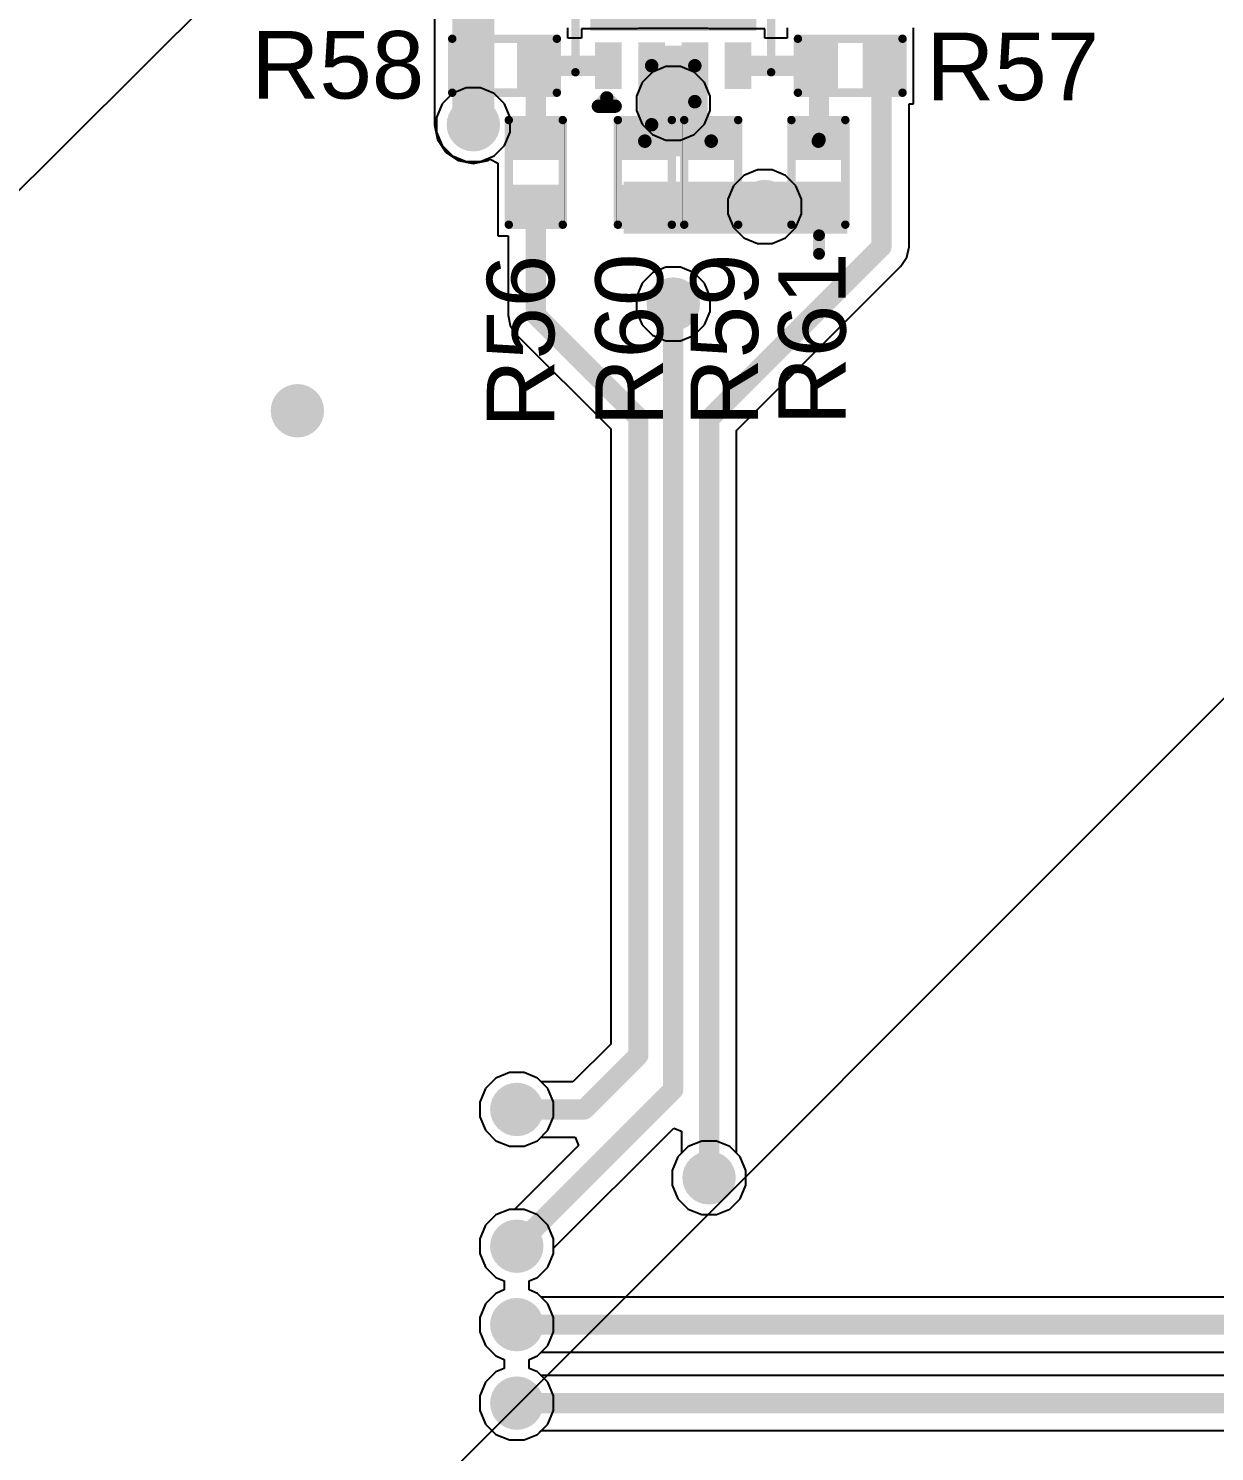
# Model space of a CAD drawing. Header units: millimetres. Extents: x 0 to 5423, y 0 to 5425.
# Drawn here: x 103.62 to 121.48, y 113.32 to 134.73 of the extents above; entities that cross this region are included whole.
import ezdxf

# ---------------------------------------------------------------- set-up
doc = ezdxf.new("R2010")
doc.units = ezdxf.units.MM
for name, color, linetype in [('BottomLayer', 5, 'Continuous'), ('BottomSolder', 6, 'Continuous'), ('TopLayer', 1, 'Continuous'), ('TopOverlay', 2, 'Continuous'), ('TopPaste', 8, 'Continuous'), ('TopSolder', 216, 'Continuous'), ('ViaHoleLayer', 16, 'Continuous')]:
    doc.layers.add(name, color=color, linetype=linetype)
doc.styles.add('Arial', font='', dxfattribs={"height": 0.2})
doc.styles.get('Arial').set_extended_font_data('Arial')

# ---------------------------------------------------------------- blocks, each defined once
blk = doc.blocks.new('SON_8_EP_3_3__134')
at = {"layer": 'TopLayer'}
for points in [[(-1.1, 1.125), (-1.1, 0.825), (-1.7, 0.825), (-1.7, 1.125)], [(0.825, 1.2), (0.825, -1.2), (-0.825, -1.2), (-0.825, 1.2)], [(1.1, 0.825), (1.1, 1.125), (1.7, 1.125), (1.7, 0.825)], [(-1.1, 0.475), (-1.1, 0.175), (-1.7, 0.175), (-1.7, 0.475)], [(1.1, 0.175), (1.1, 0.475), (1.7, 0.475), (1.7, 0.175)], [(-1.1, -0.175), (-1.1, -0.475), (-1.7, -0.475), (-1.7, -0.175)], [(1.1, -0.475), (1.1, -0.175), (1.7, -0.175), (1.7, -0.475)], [(-1.1, -0.825), (-1.1, -1.125), (-1.7, -1.125), (-1.7, -0.825)], [(1.1, -1.125), (1.1, -0.825), (1.7, -0.825), (1.7, -1.125)]]:
    blk.add_hatch(color=1, dxfattribs=at).paths.add_polyline_path(points)
at = {"layer": 'TopPaste'}
for points in [[(-1.1, 1.125), (-1.1, 0.825), (-1.7, 0.825), (-1.7, 1.125)], [(0.825, 1.2), (0.825, -1.2), (-0.825, -1.2), (-0.825, 1.2)], [(1.1, 0.825), (1.1, 1.125), (1.7, 1.125), (1.7, 0.825)], [(-1.1, 0.475), (-1.1, 0.175), (-1.7, 0.175), (-1.7, 0.475)], [(1.1, 0.175), (1.1, 0.475), (1.7, 0.475), (1.7, 0.175)], [(-1.1, -0.175), (-1.1, -0.475), (-1.7, -0.475), (-1.7, -0.175)], [(1.1, -0.475), (1.1, -0.175), (1.7, -0.175), (1.7, -0.475)], [(-1.1, -0.825), (-1.1, -1.125), (-1.7, -1.125), (-1.7, -0.825)], [(1.1, -1.125), (1.1, -0.825), (1.7, -0.825), (1.7, -1.125)]]:
    blk.add_hatch(color=8, dxfattribs=at).paths.add_polyline_path(points)
at = {"layer": 'TopSolder'}
for points in [[(-1.049, 1.176), (-1.049, 0.775), (-1.751, 0.775), (-1.751, 1.176)], [(0.876, 1.251), (0.876, -1.251), (-0.876, -1.251), (-0.876, 1.251)], [(1.049, 0.775), (1.049, 1.176), (1.751, 1.176), (1.751, 0.775)], [(-1.049, 0.526), (-1.049, 0.124), (-1.751, 0.124), (-1.751, 0.526)], [(1.049, 0.124), (1.049, 0.526), (1.751, 0.526), (1.751, 0.124)], [(-1.049, -0.124), (-1.049, -0.526), (-1.751, -0.526), (-1.751, -0.124)], [(1.049, -0.526), (1.049, -0.124), (1.751, -0.124), (1.751, -0.526)], [(-1.049, -0.775), (-1.049, -1.176), (-1.751, -1.176), (-1.751, -0.775)], [(1.049, -1.176), (1.049, -0.775), (1.751, -0.775), (1.751, -1.176)]]:
    blk.add_hatch(color=216, dxfattribs=at).paths.add_polyline_path(points)
at = {"layer": 'TopOverlay'}
for points, const_width in [([(-1.499, 1.473), (1.473, 1.473)], 0.127), ([(-2.01, 1.128), (-1.883, 1.001)], 0.2), ([(-2.01, 1.128), (-2.01, 0.874)], 0.2), ([(-1.883, 1.001), (-2.01, 0.874)], 0.2), ([(-1.499, -1.473), (1.473, -1.473)], 0.127)]:
    blk.add_lwpolyline(points, dxfattribs=dict(at, const_width=const_width))
for points, const_width in [([(-1.53, 1.473, 1), (-1.467, 1.473, 1)], 0.0635), ([(1.441, 1.473, 1), (1.505, 1.473, 1)], 0.0635), ([(-2.06, 1.128, 1), (-1.96, 1.128, 1)], 0.1), ([(-2.06, 1.128, 1), (-1.96, 1.128, 1)], 0.1), ([(-1.933, 1.001, 1), (-1.833, 1.001, 1)], 0.1), ([(-1.933, 1.001, 1), (-1.833, 1.001, 1)], 0.1), ([(-2.06, 0.874, 1), (-1.96, 0.874, 1)], 0.1), ([(-2.06, 0.874, 1), (-1.96, 0.874, 1)], 0.1), ([(-1.53, -1.473, 1), (-1.467, -1.473, 1)], 0.0635), ([(1.441, -1.473, 1), (1.505, -1.473, 1)], 0.0635)]:
    blk.add_lwpolyline(points, format="xyb", close=True, dxfattribs=dict(at, const_width=const_width))
blk = doc.blocks.new('P____PAK_SO_8_138')
at = {"layer": 'TopSolder'}
blk.add_line((2.629, -2.439), (-5398.322, -5376.643), dxfattribs=at)
blk = doc.blocks.new('R___0402_243')
at = {"layer": 'TopLayer'}
for points in [[(-0.699, -0.318), (-0.699, 0.317), (-0.241, 0.317), (-0.241, -0.318)], [(0.241, -0.318), (0.241, 0.317), (0.699, 0.317), (0.699, -0.318)]]:
    blk.add_hatch(color=1, dxfattribs=at).paths.add_polyline_path(points)
at = {"layer": 'TopPaste'}
for points in [[(-0.699, -0.318), (-0.699, 0.317), (-0.241, 0.317), (-0.241, -0.318)], [(0.241, -0.318), (0.241, 0.317), (0.699, 0.317), (0.699, -0.318)]]:
    blk.add_hatch(color=8, dxfattribs=at).paths.add_polyline_path(points)
at = {"layer": 'TopSolder'}
for points in [[(-0.754, -0.373), (-0.754, 0.373), (-0.186, 0.373), (-0.186, -0.373)], [(0.186, -0.373), (0.186, 0.373), (0.754, 0.373), (0.754, -0.373)]]:
    blk.add_hatch(color=216, dxfattribs=at).paths.add_polyline_path(points)
at = {"layer": 'TopOverlay'}
for points, const_width in [([(0.787, 0.406), (-0.787, 0.406)], 0.127), ([(-0.787, -0.406), (-0.787, 0.406)], 0.127), ([(0.787, -0.406), (0.787, 0.406)], 0.127), ([(0.787, -0.406), (-0.787, -0.406)], 0.127), ([(0.813, -0.432), (-0.813, -0.432)], 0.00323)]:
    blk.add_lwpolyline(points, dxfattribs=dict(at, const_width=const_width))
for points, const_width in [([(-0.819, 0.406, 1), (-0.756, 0.406, 1)], 0.0635), ([(-0.819, 0.406, 1), (-0.756, 0.406, 1)], 0.0635), ([(0.756, 0.406, 1), (0.819, 0.406, 1)], 0.0635), ([(0.756, 0.406, 1), (0.819, 0.406, 1)], 0.0635), ([(-0.819, -0.406, 1), (-0.756, -0.406, 1)], 0.0635), ([(-0.819, -0.406, 1), (-0.756, -0.406, 1)], 0.0635), ([(0.756, -0.406, 1), (0.819, -0.406, 1)], 0.0635), ([(0.756, -0.406, 1), (0.819, -0.406, 1)], 0.0635), ([(-0.814, -0.432, 1), (-0.812, -0.432, 1)], 0.00161), ([(0.812, -0.432, 1), (0.814, -0.432, 1)], 0.00161)]:
    blk.add_lwpolyline(points, format="xyb", close=True, dxfattribs=dict(at, const_width=const_width))
blk = doc.blocks.new('R___0402_244')
at = {"layer": 'TopLayer'}
for points in [[(-0.699, -0.318), (-0.699, 0.317), (-0.241, 0.317), (-0.241, -0.318)], [(0.241, -0.318), (0.241, 0.317), (0.699, 0.317), (0.699, -0.318)]]:
    blk.add_hatch(color=1, dxfattribs=at).paths.add_polyline_path(points)
at = {"layer": 'TopPaste'}
for points in [[(-0.699, -0.318), (-0.699, 0.317), (-0.241, 0.317), (-0.241, -0.318)], [(0.241, -0.318), (0.241, 0.317), (0.699, 0.317), (0.699, -0.318)]]:
    blk.add_hatch(color=8, dxfattribs=at).paths.add_polyline_path(points)
at = {"layer": 'TopSolder'}
for points in [[(-0.754, -0.373), (-0.754, 0.373), (-0.186, 0.373), (-0.186, -0.373)], [(0.186, -0.373), (0.186, 0.373), (0.754, 0.373), (0.754, -0.373)]]:
    blk.add_hatch(color=216, dxfattribs=at).paths.add_polyline_path(points)
at = {"layer": 'TopOverlay'}
for points, const_width in [([(0.787, 0.406), (-0.787, 0.406)], 0.127), ([(-0.787, -0.406), (-0.787, 0.406)], 0.127), ([(0.787, -0.406), (0.787, 0.406)], 0.127), ([(0.787, -0.406), (-0.787, -0.406)], 0.127), ([(0.813, -0.432), (-0.813, -0.432)], 0.00323)]:
    blk.add_lwpolyline(points, dxfattribs=dict(at, const_width=const_width))
for points, const_width in [([(-0.819, 0.406, 1), (-0.756, 0.406, 1)], 0.0635), ([(-0.819, 0.406, 1), (-0.756, 0.406, 1)], 0.0635), ([(0.756, 0.406, 1), (0.819, 0.406, 1)], 0.0635), ([(0.756, 0.406, 1), (0.819, 0.406, 1)], 0.0635), ([(-0.819, -0.406, 1), (-0.756, -0.406, 1)], 0.0635), ([(-0.819, -0.406, 1), (-0.756, -0.406, 1)], 0.0635), ([(0.756, -0.406, 1), (0.819, -0.406, 1)], 0.0635), ([(0.756, -0.406, 1), (0.819, -0.406, 1)], 0.0635), ([(-0.814, -0.432, 1), (-0.812, -0.432, 1)], 0.00161), ([(0.812, -0.432, 1), (0.814, -0.432, 1)], 0.00161)]:
    blk.add_lwpolyline(points, format="xyb", close=True, dxfattribs=dict(at, const_width=const_width))
blk = doc.blocks.new('R___0402_245')
at = {"layer": 'TopLayer'}
for points in [[(-0.699, -0.318), (-0.699, 0.317), (-0.241, 0.317), (-0.241, -0.318)], [(0.241, -0.318), (0.241, 0.317), (0.699, 0.317), (0.699, -0.318)]]:
    blk.add_hatch(color=1, dxfattribs=at).paths.add_polyline_path(points)
at = {"layer": 'TopPaste'}
for points in [[(-0.699, -0.318), (-0.699, 0.317), (-0.241, 0.317), (-0.241, -0.318)], [(0.241, -0.318), (0.241, 0.317), (0.699, 0.317), (0.699, -0.318)]]:
    blk.add_hatch(color=8, dxfattribs=at).paths.add_polyline_path(points)
at = {"layer": 'TopSolder'}
for points in [[(-0.754, -0.373), (-0.754, 0.373), (-0.186, 0.373), (-0.186, -0.373)], [(0.186, -0.373), (0.186, 0.373), (0.754, 0.373), (0.754, -0.373)]]:
    blk.add_hatch(color=216, dxfattribs=at).paths.add_polyline_path(points)
at = {"layer": 'TopOverlay'}
for points, const_width in [([(0.787, 0.406), (-0.787, 0.406)], 0.127), ([(-0.787, -0.406), (-0.787, 0.406)], 0.127), ([(0.787, -0.406), (0.787, 0.406)], 0.127), ([(0.787, -0.406), (-0.787, -0.406)], 0.127), ([(0.813, -0.432), (-0.813, -0.432)], 0.00323)]:
    blk.add_lwpolyline(points, dxfattribs=dict(at, const_width=const_width))
for points, const_width in [([(-0.819, 0.406, 1), (-0.756, 0.406, 1)], 0.0635), ([(-0.819, 0.406, 1), (-0.756, 0.406, 1)], 0.0635), ([(0.756, 0.406, 1), (0.819, 0.406, 1)], 0.0635), ([(0.756, 0.406, 1), (0.819, 0.406, 1)], 0.0635), ([(-0.819, -0.406, 1), (-0.756, -0.406, 1)], 0.0635), ([(-0.819, -0.406, 1), (-0.756, -0.406, 1)], 0.0635), ([(0.756, -0.406, 1), (0.819, -0.406, 1)], 0.0635), ([(0.756, -0.406, 1), (0.819, -0.406, 1)], 0.0635), ([(-0.814, -0.432, 1), (-0.812, -0.432, 1)], 0.00161), ([(0.812, -0.432, 1), (0.814, -0.432, 1)], 0.00161)]:
    blk.add_lwpolyline(points, format="xyb", close=True, dxfattribs=dict(at, const_width=const_width))
blk = doc.blocks.new('R___0402_246')
at = {"layer": 'TopLayer'}
for points in [[(-0.699, -0.318), (-0.699, 0.318), (-0.241, 0.318), (-0.241, -0.318)], [(0.241, -0.318), (0.241, 0.318), (0.699, 0.318), (0.699, -0.318)]]:
    blk.add_hatch(color=1, dxfattribs=at).paths.add_polyline_path(points)
at = {"layer": 'TopPaste'}
for points in [[(-0.699, -0.318), (-0.699, 0.318), (-0.241, 0.318), (-0.241, -0.318)], [(0.241, -0.318), (0.241, 0.318), (0.699, 0.318), (0.699, -0.318)]]:
    blk.add_hatch(color=8, dxfattribs=at).paths.add_polyline_path(points)
at = {"layer": 'TopSolder'}
for points in [[(-0.754, -0.373), (-0.754, 0.373), (-0.186, 0.373), (-0.186, -0.373)], [(0.186, -0.373), (0.186, 0.373), (0.754, 0.373), (0.754, -0.373)]]:
    blk.add_hatch(color=216, dxfattribs=at).paths.add_polyline_path(points)
at = {"layer": 'TopOverlay'}
for points, const_width in [([(0.787, 0.406), (-0.787, 0.406)], 0.127), ([(-0.787, 0.406), (-0.787, -0.406)], 0.127), ([(0.787, 0.406), (0.787, -0.406)], 0.127), ([(0.787, -0.406), (-0.787, -0.406)], 0.127), ([(0.813, -0.432), (-0.813, -0.432)], 0.00323)]:
    blk.add_lwpolyline(points, dxfattribs=dict(at, const_width=const_width))
for points, const_width in [([(-0.819, 0.406, 1), (-0.756, 0.406, 1)], 0.0635), ([(-0.819, 0.406, 1), (-0.756, 0.406, 1)], 0.0635), ([(0.756, 0.406, 1), (0.819, 0.406, 1)], 0.0635), ([(0.756, 0.406, 1), (0.819, 0.406, 1)], 0.0635), ([(-0.819, -0.406, 1), (-0.756, -0.406, 1)], 0.0635), ([(-0.819, -0.406, 1), (-0.756, -0.406, 1)], 0.0635), ([(0.756, -0.406, 1), (0.819, -0.406, 1)], 0.0635), ([(0.756, -0.406, 1), (0.819, -0.406, 1)], 0.0635), ([(-0.814, -0.432, 1), (-0.812, -0.432, 1)], 0.00161), ([(0.812, -0.432, 1), (0.814, -0.432, 1)], 0.00161)]:
    blk.add_lwpolyline(points, format="xyb", close=True, dxfattribs=dict(at, const_width=const_width))
blk = doc.blocks.new('R___0402_247')
at = {"layer": 'TopLayer'}
for points in [[(-0.699, -0.318), (-0.699, 0.318), (-0.241, 0.318), (-0.241, -0.318)], [(0.241, -0.318), (0.241, 0.318), (0.699, 0.318), (0.699, -0.318)]]:
    blk.add_hatch(color=1, dxfattribs=at).paths.add_polyline_path(points)
at = {"layer": 'TopPaste'}
for points in [[(-0.699, -0.318), (-0.699, 0.318), (-0.241, 0.318), (-0.241, -0.318)], [(0.241, -0.318), (0.241, 0.318), (0.699, 0.318), (0.699, -0.318)]]:
    blk.add_hatch(color=8, dxfattribs=at).paths.add_polyline_path(points)
at = {"layer": 'TopSolder'}
for points in [[(-0.754, -0.373), (-0.754, 0.373), (-0.186, 0.373), (-0.186, -0.373)], [(0.186, -0.373), (0.186, 0.373), (0.754, 0.373), (0.754, -0.373)]]:
    blk.add_hatch(color=216, dxfattribs=at).paths.add_polyline_path(points)
at = {"layer": 'TopOverlay'}
for points, const_width in [([(0.787, 0.406), (-0.787, 0.406)], 0.127), ([(-0.787, 0.406), (-0.787, -0.406)], 0.127), ([(0.787, 0.406), (0.787, -0.406)], 0.127), ([(0.787, -0.406), (-0.787, -0.406)], 0.127), ([(0.813, -0.432), (-0.813, -0.432)], 0.00323)]:
    blk.add_lwpolyline(points, dxfattribs=dict(at, const_width=const_width))
for points, const_width in [([(-0.819, 0.406, 1), (-0.756, 0.406, 1)], 0.0635), ([(-0.819, 0.406, 1), (-0.756, 0.406, 1)], 0.0635), ([(0.756, 0.406, 1), (0.819, 0.406, 1)], 0.0635), ([(0.756, 0.406, 1), (0.819, 0.406, 1)], 0.0635), ([(-0.819, -0.406, 1), (-0.756, -0.406, 1)], 0.0635), ([(-0.819, -0.406, 1), (-0.756, -0.406, 1)], 0.0635), ([(0.756, -0.406, 1), (0.819, -0.406, 1)], 0.0635), ([(0.756, -0.406, 1), (0.819, -0.406, 1)], 0.0635), ([(-0.814, -0.432, 1), (-0.812, -0.432, 1)], 0.00161), ([(0.812, -0.432, 1), (0.814, -0.432, 1)], 0.00161)]:
    blk.add_lwpolyline(points, format="xyb", close=True, dxfattribs=dict(at, const_width=const_width))
blk = doc.blocks.new('R___0402_248')
at = {"layer": 'TopLayer'}
for points in [[(-0.699, -0.318), (-0.699, 0.318), (-0.241, 0.318), (-0.241, -0.318)], [(0.241, -0.318), (0.241, 0.318), (0.699, 0.318), (0.699, -0.318)]]:
    blk.add_hatch(color=1, dxfattribs=at).paths.add_polyline_path(points)
at = {"layer": 'TopPaste'}
for points in [[(-0.699, -0.318), (-0.699, 0.318), (-0.241, 0.318), (-0.241, -0.318)], [(0.241, -0.318), (0.241, 0.318), (0.699, 0.318), (0.699, -0.318)]]:
    blk.add_hatch(color=8, dxfattribs=at).paths.add_polyline_path(points)
at = {"layer": 'TopSolder'}
for points in [[(-0.754, -0.373), (-0.754, 0.373), (-0.186, 0.373), (-0.186, -0.373)], [(0.186, -0.373), (0.186, 0.373), (0.754, 0.373), (0.754, -0.373)]]:
    blk.add_hatch(color=216, dxfattribs=at).paths.add_polyline_path(points)
at = {"layer": 'TopOverlay'}
for points, const_width in [([(-0.787, 0.406), (0.787, 0.406)], 0.127), ([(-0.787, 0.406), (-0.787, -0.406)], 0.127), ([(0.787, 0.406), (0.787, -0.406)], 0.127), ([(-0.787, -0.406), (0.787, -0.406)], 0.127), ([(-0.813, -0.432), (0.813, -0.432)], 0.00323)]:
    blk.add_lwpolyline(points, dxfattribs=dict(at, const_width=const_width))
for points, const_width in [([(-0.819, 0.406, 1), (-0.756, 0.406, 1)], 0.0635), ([(-0.819, 0.406, 1), (-0.756, 0.406, 1)], 0.0635), ([(0.756, 0.406, 1), (0.819, 0.406, 1)], 0.0635), ([(0.756, 0.406, 1), (0.819, 0.406, 1)], 0.0635), ([(-0.819, -0.406, 1), (-0.756, -0.406, 1)], 0.0635), ([(-0.819, -0.406, 1), (-0.756, -0.406, 1)], 0.0635), ([(0.756, -0.406, 1), (0.819, -0.406, 1)], 0.0635), ([(0.756, -0.406, 1), (0.819, -0.406, 1)], 0.0635), ([(-0.814, -0.432, 1), (-0.812, -0.432, 1)], 0.00161), ([(0.812, -0.432, 1), (0.814, -0.432, 1)], 0.00161)]:
    blk.add_lwpolyline(points, format="xyb", close=True, dxfattribs=dict(at, const_width=const_width))

msp = doc.modelspace()

# ---------------------------------------------------------------- hatches: boundary and pattern name
at = {"layer": 'BottomLayer'}
h = msp.add_hatch(color=5, dxfattribs=at)
edge = h.paths.add_edge_path()
edge.add_arc((113.329, 133.608), 0.3, 0, 360)
h = msp.add_hatch(color=5, dxfattribs=at)
edge = h.paths.add_edge_path()
edge.add_arc((110.319, 133.286), 0.3, 0, 360)
h = msp.add_hatch(color=5, dxfattribs=at)
edge = h.paths.add_edge_path()
edge.add_arc((114.706, 132.055), 0.3, 0, 360)
h = msp.add_hatch(color=5, dxfattribs=at)
edge = h.paths.add_edge_path()
edge.add_arc((113.329, 130.587), 0.3, 0, 360)
h = msp.add_hatch(color=5, dxfattribs=at)
edge = h.paths.add_edge_path()
edge.add_arc((107.671, 128.981), 0.3, 0, 360)
h = msp.add_hatch(color=5, dxfattribs=at)
edge = h.paths.add_edge_path()
edge.add_arc((110.973, 118.466), 0.3, 0, 360)
h = msp.add_hatch(color=5, dxfattribs=at)
edge = h.paths.add_edge_path()
edge.add_arc((113.868, 117.437), 0.3, 0, 360)
h = msp.add_hatch(color=5, dxfattribs=at)
edge = h.paths.add_edge_path()
edge.add_arc((110.973, 116.408), 0.3, 0, 360)
h = msp.add_hatch(color=5, dxfattribs=at)
edge = h.paths.add_edge_path()
edge.add_arc((110.973, 115.227), 0.3, 0, 360)
h = msp.add_hatch(color=5, dxfattribs=at)
edge = h.paths.add_edge_path()
edge.add_arc((110.973, 114.046), 0.3, 0, 360)
at = {"layer": 'BottomSolder'}
h = msp.add_hatch(color=6, dxfattribs=at)
edge = h.paths.add_edge_path()
edge.add_arc((113.329, 133.608), 0.402, 0, 360)
h = msp.add_hatch(color=6, dxfattribs=at)
edge = h.paths.add_edge_path()
edge.add_arc((110.319, 133.286), 0.402, 0, 360)
h = msp.add_hatch(color=6, dxfattribs=at)
edge = h.paths.add_edge_path()
edge.add_arc((114.706, 132.055), 0.402, 0, 360)
h = msp.add_hatch(color=6, dxfattribs=at)
edge = h.paths.add_edge_path()
edge.add_arc((113.329, 130.587), 0.402, 0, 360)
h = msp.add_hatch(color=6, dxfattribs=at)
edge = h.paths.add_edge_path()
edge.add_arc((107.671, 128.981), 0.402, 0, 360)
h = msp.add_hatch(color=6, dxfattribs=at)
edge = h.paths.add_edge_path()
edge.add_arc((110.973, 118.466), 0.402, 0, 360)
h = msp.add_hatch(color=6, dxfattribs=at)
edge = h.paths.add_edge_path()
edge.add_arc((113.868, 117.437), 0.402, 0, 360)
h = msp.add_hatch(color=6, dxfattribs=at)
edge = h.paths.add_edge_path()
edge.add_arc((110.973, 116.408), 0.402, 0, 360)
h = msp.add_hatch(color=6, dxfattribs=at)
edge = h.paths.add_edge_path()
edge.add_arc((110.973, 115.227), 0.402, 0, 360)
h = msp.add_hatch(color=6, dxfattribs=at)
edge = h.paths.add_edge_path()
edge.add_arc((110.973, 114.046), 0.402, 0, 360)
at = {"layer": 'TopLayer'}
for points in [[(112.803, 132.81), (113.849, 132.81), (113.849, 134.474), (112.803, 134.474)], [(112.584, 131.648), (115.951, 131.648), (115.951, 132.429), (112.584, 132.429)]]:
    msp.add_hatch(color=1, dxfattribs=at).paths.add_polyline_path(points)
h = msp.add_hatch(color=1, dxfattribs=at)
edge = h.paths.add_edge_path()
edge.add_arc((113.329, 133.608), 0.3, 0, 360)
h = msp.add_hatch(color=1, dxfattribs=at)
edge = h.paths.add_edge_path()
edge.add_arc((110.319, 133.286), 0.3, 0, 360)
h = msp.add_hatch(color=1, dxfattribs=at)
edge = h.paths.add_edge_path()
edge.add_arc((114.706, 132.055), 0.3, 0, 360)
h = msp.add_hatch(color=1, dxfattribs=at)
edge = h.paths.add_edge_path()
edge.add_arc((113.329, 130.587), 0.3, 0, 360)
h = msp.add_hatch(color=1, dxfattribs=at)
edge = h.paths.add_edge_path()
edge.add_arc((107.671, 128.981), 0.3, 0, 360)
h = msp.add_hatch(color=1, dxfattribs=at)
edge = h.paths.add_edge_path()
edge.add_arc((110.973, 118.466), 0.3, 0, 360)
h = msp.add_hatch(color=1, dxfattribs=at)
edge = h.paths.add_edge_path()
edge.add_arc((113.868, 117.437), 0.3, 0, 360)
h = msp.add_hatch(color=1, dxfattribs=at)
edge = h.paths.add_edge_path()
edge.add_arc((110.973, 116.408), 0.3, 0, 360)
h = msp.add_hatch(color=1, dxfattribs=at)
edge = h.paths.add_edge_path()
edge.add_arc((110.973, 115.227), 0.3, 0, 360)
h = msp.add_hatch(color=1, dxfattribs=at)
edge = h.paths.add_edge_path()
edge.add_arc((110.973, 114.046), 0.3, 0, 360)
at = {"layer": 'TopSolder'}
h = msp.add_hatch(color=216, dxfattribs=at)
edge = h.paths.add_edge_path()
edge.add_arc((113.329, 133.608), 0.402, 0, 360)
h = msp.add_hatch(color=216, dxfattribs=at)
edge = h.paths.add_edge_path()
edge.add_arc((110.319, 133.286), 0.402, 0, 360)
h = msp.add_hatch(color=216, dxfattribs=at)
edge = h.paths.add_edge_path()
edge.add_arc((114.706, 132.055), 0.402, 0, 360)
h = msp.add_hatch(color=216, dxfattribs=at)
edge = h.paths.add_edge_path()
edge.add_arc((113.329, 130.587), 0.402, 0, 360)
h = msp.add_hatch(color=216, dxfattribs=at)
edge = h.paths.add_edge_path()
edge.add_arc((107.671, 128.981), 0.402, 0, 360)
h = msp.add_hatch(color=216, dxfattribs=at)
edge = h.paths.add_edge_path()
edge.add_arc((110.973, 118.466), 0.402, 0, 360)
h = msp.add_hatch(color=216, dxfattribs=at)
edge = h.paths.add_edge_path()
edge.add_arc((113.868, 117.437), 0.402, 0, 360)
h = msp.add_hatch(color=216, dxfattribs=at)
edge = h.paths.add_edge_path()
edge.add_arc((110.973, 116.408), 0.402, 0, 360)
h = msp.add_hatch(color=216, dxfattribs=at)
edge = h.paths.add_edge_path()
edge.add_arc((110.973, 115.227), 0.402, 0, 360)
h = msp.add_hatch(color=216, dxfattribs=at)
edge = h.paths.add_edge_path()
edge.add_arc((110.973, 114.046), 0.402, 0, 360)
at = {"layer": 'ViaHoleLayer'}
h = msp.add_hatch(color=16, dxfattribs=at)
edge = h.paths.add_edge_path()
edge.add_arc((113.329, 133.608), 0.15, 0, 360)
h = msp.add_hatch(color=16, dxfattribs=at)
edge = h.paths.add_edge_path()
edge.add_arc((110.319, 133.286), 0.15, 0, 360)
h = msp.add_hatch(color=16, dxfattribs=at)
edge = h.paths.add_edge_path()
edge.add_arc((114.706, 132.055), 0.15, 0, 360)
h = msp.add_hatch(color=16, dxfattribs=at)
edge = h.paths.add_edge_path()
edge.add_arc((113.329, 130.587), 0.15, 0, 360)
h = msp.add_hatch(color=16, dxfattribs=at)
edge = h.paths.add_edge_path()
edge.add_arc((107.671, 128.981), 0.15, 0, 360)
h = msp.add_hatch(color=16, dxfattribs=at)
edge = h.paths.add_edge_path()
edge.add_arc((110.973, 118.466), 0.15, 0, 360)
h = msp.add_hatch(color=16, dxfattribs=at)
edge = h.paths.add_edge_path()
edge.add_arc((113.868, 117.437), 0.15, 0, 360)
h = msp.add_hatch(color=16, dxfattribs=at)
edge = h.paths.add_edge_path()
edge.add_arc((110.973, 116.408), 0.15, 0, 360)
h = msp.add_hatch(color=16, dxfattribs=at)
edge = h.paths.add_edge_path()
edge.add_arc((110.973, 115.227), 0.15, 0, 360)
h = msp.add_hatch(color=16, dxfattribs=at)
edge = h.paths.add_edge_path()
edge.add_arc((110.973, 114.046), 0.15, 0, 360)

# ---------------------------------------------------------------- linework, layer by layer
at = {"layer": 'BottomLayer'}
for p, q in [((113.015, 134.078), (112.859, 133.922)), ((113.218, 134.162), (113.015, 134.078)), ((113.439, 134.162), (113.218, 134.162)), ((113.642, 134.078), (113.439, 134.162)), ((113.798, 133.922), (113.642, 134.078)), ((112.859, 133.922), (112.775, 133.718)), ((113.883, 133.718), (113.798, 133.922)), ((110.005, 133.755), (109.849, 133.599)), ((110.209, 133.84), (110.005, 133.755)), ((110.429, 133.84), (110.209, 133.84)), ((110.633, 133.755), (110.429, 133.84)), ((110.788, 133.599), (110.633, 133.755)), ((112.775, 133.718), (112.775, 133.498)), ((113.883, 133.498), (113.883, 133.718)), ((109.849, 133.599), (109.765, 133.396)), ((110.873, 133.396), (110.788, 133.599)), ((112.775, 133.498), (112.859, 133.294)), ((113.798, 133.294), (113.883, 133.498)), ((109.765, 133.396), (109.765, 133.175)), ((110.873, 133.175), (110.873, 133.396)), ((112.859, 133.294), (113.015, 133.138)), ((113.642, 133.138), (113.798, 133.294)), ((109.765, 133.175), (109.849, 132.972)), ((110.788, 132.972), (110.873, 133.175)), ((113.015, 133.138), (113.218, 133.054)), ((113.218, 133.054), (113.439, 133.054)), ((113.439, 133.054), (113.642, 133.138)), ((109.849, 132.972), (110.005, 132.816)), ((110.005, 132.816), (110.209, 132.732)), ((110.429, 132.732), (110.633, 132.816)), ((110.633, 132.816), (110.788, 132.972)), ((110.209, 132.732), (110.429, 132.732)), ((114.596, 132.609), (114.393, 132.524)), ((114.817, 132.609), (114.596, 132.609)), ((115.02, 132.524), (114.817, 132.609)), ((114.237, 132.368), (114.152, 132.165)), ((114.393, 132.524), (114.237, 132.368)), ((115.176, 132.368), (115.02, 132.524)), ((115.26, 132.165), (115.176, 132.368)), ((114.152, 132.165), (114.152, 131.944)), ((115.26, 131.944), (115.26, 132.165)), ((114.152, 131.944), (114.237, 131.741)), ((115.176, 131.741), (115.26, 131.944)), ((114.237, 131.741), (114.393, 131.585)), ((115.02, 131.585), (115.176, 131.741)), ((114.393, 131.585), (114.596, 131.501)), ((114.817, 131.501), (115.02, 131.585)), ((114.596, 131.501), (114.817, 131.501)), ((113.218, 131.141), (113.015, 131.057)), ((113.439, 131.141), (113.218, 131.141)), ((113.642, 131.057), (113.439, 131.141)), ((112.859, 130.901), (112.775, 130.697)), ((113.015, 131.057), (112.859, 130.901)), ((113.798, 130.901), (113.642, 131.057)), ((113.883, 130.697), (113.798, 130.901)), ((112.775, 130.697), (112.775, 130.477)), ((113.883, 130.477), (113.883, 130.697)), ((112.775, 130.477), (112.859, 130.273)), ((113.798, 130.273), (113.883, 130.477)), ((112.859, 130.273), (113.015, 130.117)), ((113.642, 130.117), (113.798, 130.273)), ((113.015, 130.117), (113.218, 130.033)), ((113.218, 130.033), (113.439, 130.033)), ((113.439, 130.033), (113.642, 130.117)), ((110.659, 118.935), (110.503, 118.779)), ((110.862, 119.02), (110.659, 118.935)), ((111.083, 119.02), (110.862, 119.02)), ((111.286, 118.935), (111.083, 119.02)), ((111.442, 118.779), (111.286, 118.935)), ((110.503, 118.779), (110.419, 118.576)), ((111.527, 118.576), (111.442, 118.779)), ((110.419, 118.576), (110.419, 118.355)), ((111.527, 118.355), (111.527, 118.576)), ((110.419, 118.355), (110.503, 118.152)), ((111.442, 118.152), (111.527, 118.355)), ((110.503, 118.152), (110.659, 117.996)), ((111.286, 117.996), (111.442, 118.152)), ((110.659, 117.996), (110.862, 117.912)), ((110.862, 117.912), (111.083, 117.912)), ((111.083, 117.912), (111.286, 117.996)), ((113.554, 117.907), (113.399, 117.751)), ((113.758, 117.991), (113.554, 117.907)), ((113.978, 117.991), (113.758, 117.991)), ((114.182, 117.907), (113.978, 117.991)), ((114.338, 117.751), (114.182, 117.907)), ((113.399, 117.751), (113.314, 117.547)), ((114.422, 117.547), (114.338, 117.751)), ((113.314, 117.547), (113.314, 117.327)), ((114.422, 117.327), (114.422, 117.547)), ((113.314, 117.327), (113.399, 117.123)), ((114.338, 117.123), (114.422, 117.327)), ((110.862, 116.962), (110.659, 116.878)), ((111.083, 116.962), (110.862, 116.962)), ((111.286, 116.878), (111.083, 116.962)), ((113.399, 117.123), (113.554, 116.967)), ((113.554, 116.967), (113.758, 116.883)), ((113.978, 116.883), (114.182, 116.967)), ((114.182, 116.967), (114.338, 117.123)), ((110.659, 116.878), (110.503, 116.722)), ((111.442, 116.722), (111.286, 116.878)), ((113.758, 116.883), (113.978, 116.883)), ((110.503, 116.722), (110.419, 116.518)), ((110.419, 116.518), (110.419, 116.298)), ((111.527, 116.518), (111.442, 116.722)), ((111.527, 116.298), (111.527, 116.518)), ((110.419, 116.298), (110.503, 116.094)), ((111.442, 116.094), (111.527, 116.298)), ((110.503, 116.094), (110.659, 115.939)), ((111.286, 115.939), (111.442, 116.094)), ((110.659, 115.939), (110.785, 115.886)), ((110.785, 115.886), (110.785, 115.749)), ((111.161, 115.886), (111.286, 115.939)), ((111.161, 115.749), (111.161, 115.886)), ((110.659, 115.697), (110.503, 115.541)), ((110.785, 115.749), (110.659, 115.697)), ((111.286, 115.697), (111.161, 115.749)), ((111.442, 115.541), (111.286, 115.697)), ((110.503, 115.541), (110.419, 115.337)), ((111.527, 115.337), (111.442, 115.541)), ((110.419, 115.337), (110.419, 115.117)), ((111.527, 115.117), (111.527, 115.337)), ((110.419, 115.117), (110.503, 114.913)), ((111.442, 114.913), (111.527, 115.117)), ((110.503, 114.913), (110.659, 114.757)), ((111.286, 114.757), (111.442, 114.913)), ((110.659, 114.757), (110.785, 114.705)), ((110.785, 114.705), (110.785, 114.568)), ((111.161, 114.705), (111.286, 114.757)), ((111.161, 114.568), (111.161, 114.705)), ((110.659, 114.516), (110.503, 114.36)), ((110.785, 114.568), (110.659, 114.516)), ((111.286, 114.516), (111.161, 114.568)), ((111.442, 114.36), (111.286, 114.516)), ((110.503, 114.36), (110.419, 114.156)), ((110.419, 114.156), (110.419, 113.936)), ((111.527, 114.156), (111.442, 114.36)), ((111.527, 113.936), (111.527, 114.156)), ((110.419, 113.936), (110.503, 113.732)), ((110.503, 113.732), (110.659, 113.576)), ((111.286, 113.576), (111.442, 113.732)), ((111.442, 113.732), (111.527, 113.936)), ((110.659, 113.576), (110.862, 113.492)), ((111.083, 113.492), (111.286, 113.576)), ((110.862, 113.492), (111.083, 113.492))]:
    msp.add_line(p, q, dxfattribs=at)
at = {"layer": 'TopLayer'}
for p, q in [((109.736, 135.641), (109.736, 134.174)), ((111.741, 134.588), (111.741, 134.745)), ((112.778, 134.728), (111.949, 134.728)), ((111.949, 134.728), (111.949, 134.588)), ((112.803, 134.733), (112.778, 134.728)), ((113.849, 134.733), (112.803, 134.733)), ((113.874, 134.728), (113.849, 134.733)), ((114.708, 134.728), (113.874, 134.728)), ((114.708, 134.588), (114.708, 134.728)), ((115.041, 134.745), (115.041, 134.588)), ((116.946, 133.602), (116.946, 134.745)), ((111.949, 134.588), (111.741, 134.588)), ((115.041, 134.588), (114.708, 134.588)), ((109.736, 134.174), (109.736, 133.286)), ((116.878, 131.449), (116.878, 133.602)), ((116.878, 133.602), (116.946, 133.602)), ((109.736, 133.286), (109.78, 133.063)), ((109.78, 133.063), (109.907, 132.874)), ((109.907, 132.874), (110.096, 132.747)), ((110.096, 132.747), (110.319, 132.703)), ((110.319, 132.703), (110.542, 132.747)), ((110.542, 132.747), (110.575, 132.77)), ((110.575, 132.77), (110.687, 132.71)), ((110.687, 132.71), (110.687, 131.616)), ((110.687, 131.616), (110.844, 131.616)), ((110.844, 131.616), (110.844, 130.422)), ((116.756, 131.156), (116.846, 131.291)), ((116.846, 131.291), (116.878, 131.449)), ((114.283, 128.683), (116.756, 131.156)), ((110.844, 130.422), (110.876, 130.264)), ((110.876, 130.264), (110.966, 130.129)), ((110.966, 130.129), (112.388, 128.707)), ((112.388, 128.707), (112.388, 119.451)), ((114.283, 117.806), (114.283, 128.683)), ((112.388, 119.451), (111.817, 118.88)), ((110.659, 118.935), (110.503, 118.779)), ((110.862, 119.02), (110.659, 118.935)), ((111.083, 119.02), (110.862, 119.02)), ((111.286, 118.935), (111.083, 119.02)), ((111.342, 118.88), (111.286, 118.935)), ((111.817, 118.88), (111.342, 118.88)), ((110.503, 118.779), (110.419, 118.576)), ((110.419, 118.576), (110.419, 118.355)), ((110.419, 118.355), (110.503, 118.152)), ((110.503, 118.152), (110.659, 117.996)), ((111.286, 117.996), (111.342, 118.051)), ((111.342, 118.051), (111.85, 118.051)), ((111.527, 116.376), (113.337, 118.186)), ((111.85, 118.051), (111.903, 117.924)), ((113.337, 118.186), (113.454, 118.138)), ((113.454, 118.138), (113.454, 117.806)), ((110.659, 117.996), (110.862, 117.912)), ((110.862, 117.912), (111.083, 117.912)), ((111.903, 117.924), (110.941, 116.962)), ((111.083, 117.912), (111.286, 117.996)), ((113.454, 117.806), (113.399, 117.751)), ((114.338, 117.751), (114.283, 117.806)), ((113.399, 117.751), (113.314, 117.547)), ((114.422, 117.547), (114.338, 117.751)), ((113.314, 117.547), (113.314, 117.327)), ((114.422, 117.327), (114.422, 117.547)), ((113.314, 117.327), (113.399, 117.123)), ((114.338, 117.123), (114.422, 117.327)), ((110.862, 116.962), (110.659, 116.878)), ((110.941, 116.962), (110.862, 116.962)), ((113.399, 117.123), (113.554, 116.967)), ((113.554, 116.967), (113.758, 116.883)), ((113.978, 116.883), (114.182, 116.967)), ((114.182, 116.967), (114.338, 117.123)), ((110.659, 116.878), (110.503, 116.722)), ((113.758, 116.883), (113.978, 116.883)), ((110.503, 116.722), (110.419, 116.518)), ((110.419, 116.518), (110.419, 116.298)), ((110.419, 116.298), (110.503, 116.094)), ((111.442, 116.094), (111.527, 116.298)), ((111.527, 116.298), (111.527, 116.376)), ((110.503, 116.094), (110.659, 115.939)), ((111.286, 115.939), (111.442, 116.094)), ((110.659, 115.939), (110.785, 115.886)), ((110.785, 115.886), (110.785, 115.749)), ((111.161, 115.886), (111.286, 115.939)), ((111.161, 115.749), (111.161, 115.886)), ((110.659, 115.697), (110.503, 115.541)), ((110.785, 115.749), (110.659, 115.697)), ((111.286, 115.697), (111.161, 115.749)), ((111.342, 115.641), (111.286, 115.697)), ((110.503, 115.541), (110.419, 115.337)), ((125.19, 115.641), (111.342, 115.641)), ((110.419, 115.337), (110.419, 115.117)), ((110.419, 115.117), (110.503, 114.913)), ((110.503, 114.913), (110.659, 114.757)), ((111.286, 114.757), (111.342, 114.813)), ((111.342, 114.813), (125.362, 114.813)), ((110.659, 114.757), (110.785, 114.705)), ((110.785, 114.705), (110.785, 114.568)), ((111.161, 114.705), (111.286, 114.757)), ((111.161, 114.568), (111.161, 114.705)), ((110.659, 114.516), (110.503, 114.36)), ((110.785, 114.568), (110.659, 114.516)), ((111.286, 114.516), (111.161, 114.568)), ((111.342, 114.46), (111.286, 114.516)), ((126.244, 114.46), (111.342, 114.46)), ((110.503, 114.36), (110.419, 114.156)), ((110.419, 114.156), (110.419, 113.936)), ((110.419, 113.936), (110.503, 113.732)), ((110.503, 113.732), (110.659, 113.576)), ((110.659, 113.576), (110.862, 113.492)), ((111.083, 113.492), (111.286, 113.576)), ((111.286, 113.576), (111.342, 113.632)), ((111.342, 113.632), (126.416, 113.632)), ((110.862, 113.492), (111.083, 113.492))]:
    msp.add_line(p, q, dxfattribs=at)
for points, const_width in [([(110.319, 134.174), (110.319, 135.641)], 0.635), ([(110.319, 133.286), (110.319, 134.174)], 0.635), ([(111.259, 133.21), (111.259, 134.174)], 0.305), ([(111.259, 134.174), (112.353, 134.174)], 0.305), ([(114.304, 134.174), (115.523, 134.174)], 0.305), ([(115.523, 133.064), (115.523, 134.174)], 0.305), ([(116.463, 131.449), (116.463, 134.174)], 0.305), ([(113.003, 133.286), (113.003, 134.174)], 0.203), ([(113.654, 133.633), (113.654, 134.174)], 0.203), ([(111.259, 133.21), (111.429, 133.039)], 0.305), ([(112.901, 133.039), (113.9, 133.039)], 0.203), ([(111.259, 130.422), (111.259, 132.099)], 0.305), ([(113.868, 128.854), (116.463, 131.449)], 0.305), ([(113.329, 118.764), (113.329, 130.587)], 0.305), ([(111.259, 130.422), (112.803, 128.878)], 0.305), ([(112.803, 119.28), (112.803, 128.878)], 0.305), ([(113.868, 117.437), (113.868, 128.854)], 0.305), ([(111.989, 118.466), (112.803, 119.28)], 0.305), ([(110.973, 116.408), (113.329, 118.764)], 0.305), ([(110.973, 118.466), (111.989, 118.466)], 0.305), ([(110.973, 115.227), (125.362, 115.227)], 0.305), ([(110.973, 114.046), (126.416, 114.046)], 0.305)]:
    msp.add_lwpolyline(points, dxfattribs=dict(at, const_width=const_width))
for points, const_width in [([(110.16, 134.174, 1), (110.478, 134.174, 1)], 0.318), ([(110.16, 134.174, 1), (110.478, 134.174, 1)], 0.318), ([(111.182, 134.174, 1), (111.335, 134.174, 1)], 0.152), ([(111.182, 134.174, 1), (111.335, 134.174, 1)], 0.152), ([(112.277, 134.174, 1), (112.429, 134.174, 1)], 0.152), ([(114.228, 134.174, 1), (114.38, 134.174, 1)], 0.152), ([(115.447, 134.174, 1), (115.6, 134.174, 1)], 0.152), ([(115.447, 134.174, 1), (115.6, 134.174, 1)], 0.152), ([(116.387, 134.174, 1), (116.539, 134.174, 1)], 0.152), ([(112.953, 134.174, 1), (113.054, 134.174, 1)], 0.102), ([(113.603, 134.174, 1), (113.704, 134.174, 1)], 0.102), ([(113.603, 133.633, 1), (113.704, 133.633, 1)], 0.102), ([(113.603, 133.633, 1), (113.704, 133.633, 1)], 0.102), ([(110.16, 133.286, 1), (110.478, 133.286, 1)], 0.318), ([(111.182, 133.21, 1), (111.335, 133.21, 1)], 0.152), ([(111.182, 133.21, 1), (111.335, 133.21, 1)], 0.152), ([(112.953, 133.286, 1), (113.054, 133.286, 1)], 0.102), ([(112.953, 133.286, 1), (113.054, 133.286, 1)], 0.102), ([(115.447, 133.064, 1), (115.6, 133.064, 1)], 0.152), ([(111.353, 133.039, 1), (111.505, 133.039, 1)], 0.152), ([(112.85, 133.039, 1), (112.952, 133.039, 1)], 0.102), ([(112.85, 133.039, 1), (112.952, 133.039, 1)], 0.102), ([(113.849, 133.039, 1), (113.951, 133.039, 1)], 0.102), ([(113.849, 133.039, 1), (113.951, 133.039, 1)], 0.102), ([(115.462, 133.039, 1), (115.564, 133.039, 1)], 0.102), ([(115.473, 133.064, 1), (115.574, 133.064, 1)], 0.102), ([(111.182, 132.099, 1), (111.335, 132.099, 1)], 0.152), ([(116.387, 131.449, 1), (116.539, 131.449, 1)], 0.152), ([(116.387, 131.449, 1), (116.539, 131.449, 1)], 0.152), ([(113.252, 130.587, 1), (113.405, 130.587, 1)], 0.152), ([(111.182, 130.422, 1), (111.335, 130.422, 1)], 0.152), ([(111.182, 130.422, 1), (111.335, 130.422, 1)], 0.152), ([(112.726, 128.878, 1), (112.879, 128.878, 1)], 0.152), ([(112.726, 128.878, 1), (112.879, 128.878, 1)], 0.152), ([(113.792, 128.854, 1), (113.944, 128.854, 1)], 0.152), ([(113.792, 128.854, 1), (113.944, 128.854, 1)], 0.152), ([(112.726, 119.28, 1), (112.879, 119.28, 1)], 0.152), ([(112.726, 119.28, 1), (112.879, 119.28, 1)], 0.152), ([(113.252, 118.764, 1), (113.405, 118.764, 1)], 0.152), ([(113.252, 118.764, 1), (113.405, 118.764, 1)], 0.152), ([(110.896, 118.466, 1), (111.049, 118.466, 1)], 0.152), ([(111.912, 118.466, 1), (112.065, 118.466, 1)], 0.152), ([(111.912, 118.466, 1), (112.065, 118.466, 1)], 0.152), ([(113.792, 117.437, 1), (113.944, 117.437, 1)], 0.152), ([(110.896, 116.408, 1), (111.049, 116.408, 1)], 0.152), ([(110.896, 115.227, 1), (111.049, 115.227, 1)], 0.152), ([(110.896, 114.046, 1), (111.049, 114.046, 1)], 0.152)]:
    msp.add_lwpolyline(points, format="xyb", close=True, dxfattribs=dict(at, const_width=const_width))
at = {"layer": 'TopLayer', "const_width": 0.203}
for points in [[(113.9, 133.039, -0.198912), (113.654, 133.633)], [(113.003, 133.286, -0.198912), (112.901, 133.039)], [(115.523, 133.064, -0.198912), (115.513, 133.039)]]:
    msp.add_lwpolyline(points, format="xyb", dxfattribs=at)
at = {"layer": 'TopOverlay', "const_width": 0.178}
msp.add_lwpolyline([(115.523, 131.343), (115.523, 131.623)], dxfattribs=at)
at = {"layer": 'TopOverlay', "const_width": 0.0889}
for points in [[(115.479, 131.623, 1), (115.568, 131.623, 1)], [(115.479, 131.343, 1), (115.568, 131.343, 1)]]:
    msp.add_lwpolyline(points, format="xyb", close=True, dxfattribs=at)
at = {"layer": 'TopSolder'}
msp.add_line((3.115, 6.162), (5422.757, 5425.234), dxfattribs=at)

# ---------------------------------------------------------------- block references
for name, p, rotation in [('P____PAK_SO_8_138', (24.435, 48.59), 180), ('SON_8_EP_3_3__134', (113.329, 135.574), 90), ('R___0402_246', (110.789, 134.174), 180), ('R___0402_247', (115.993, 134.174), 180), ('R___0402_248', (111.259, 132.569), 90), ('R___0402_244', (112.901, 132.569), 270), ('R___0402_245', (113.9, 132.569), 270), ('R___0402_243', (115.513, 132.569), 270)]:
    msp.add_blockref(name, p, dxfattribs=dict(rotation=rotation))

# ---------------------------------------------------------------- texts
at = {"layer": 'TopOverlay', "style": 'Arial'}
for s, p in [('R58', (106.977, 133.68)), ('R57', (117.137, 133.655))]:
    msp.add_text(s, height=1.016, dxfattribs=at).set_placement(p)
for s, p in [('R60', (113.172, 128.745)), ('R61', (115.925, 128.761)), ('R56', (111.538, 128.725)), ('R59', (114.605, 128.745))]:
    msp.add_text(s, height=1.016, rotation=90, dxfattribs=at).set_placement(p)

doc.saveas('drawing.dxf')
